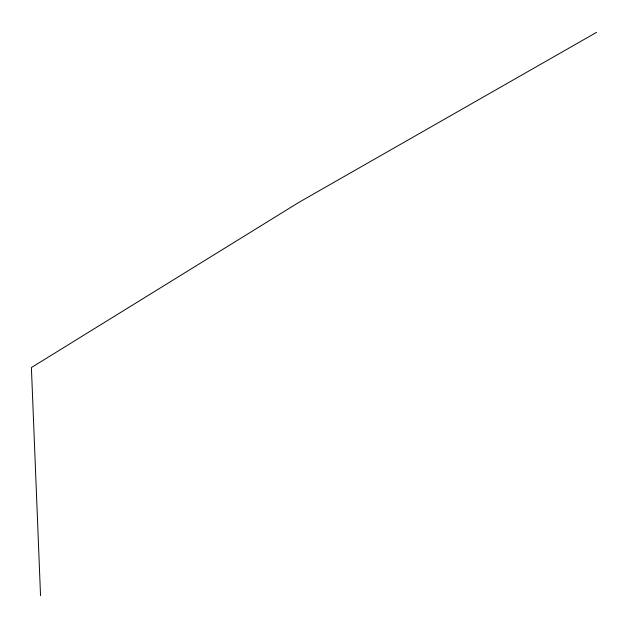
<?xml version="1.0" encoding="UTF-8"?>
<svg xmlns="http://www.w3.org/2000/svg" width="628" height="628" viewBox="0 0 628 628"><rect width="100%" height="100%" fill="white"/><g stroke="black" fill="none" stroke-linecap="round" stroke-linejoin="round"><path stroke-width="0.94" d="M596.6 32.326L299.195 202.192L31.4 367.553L40.537 595.674"/></g></svg>
